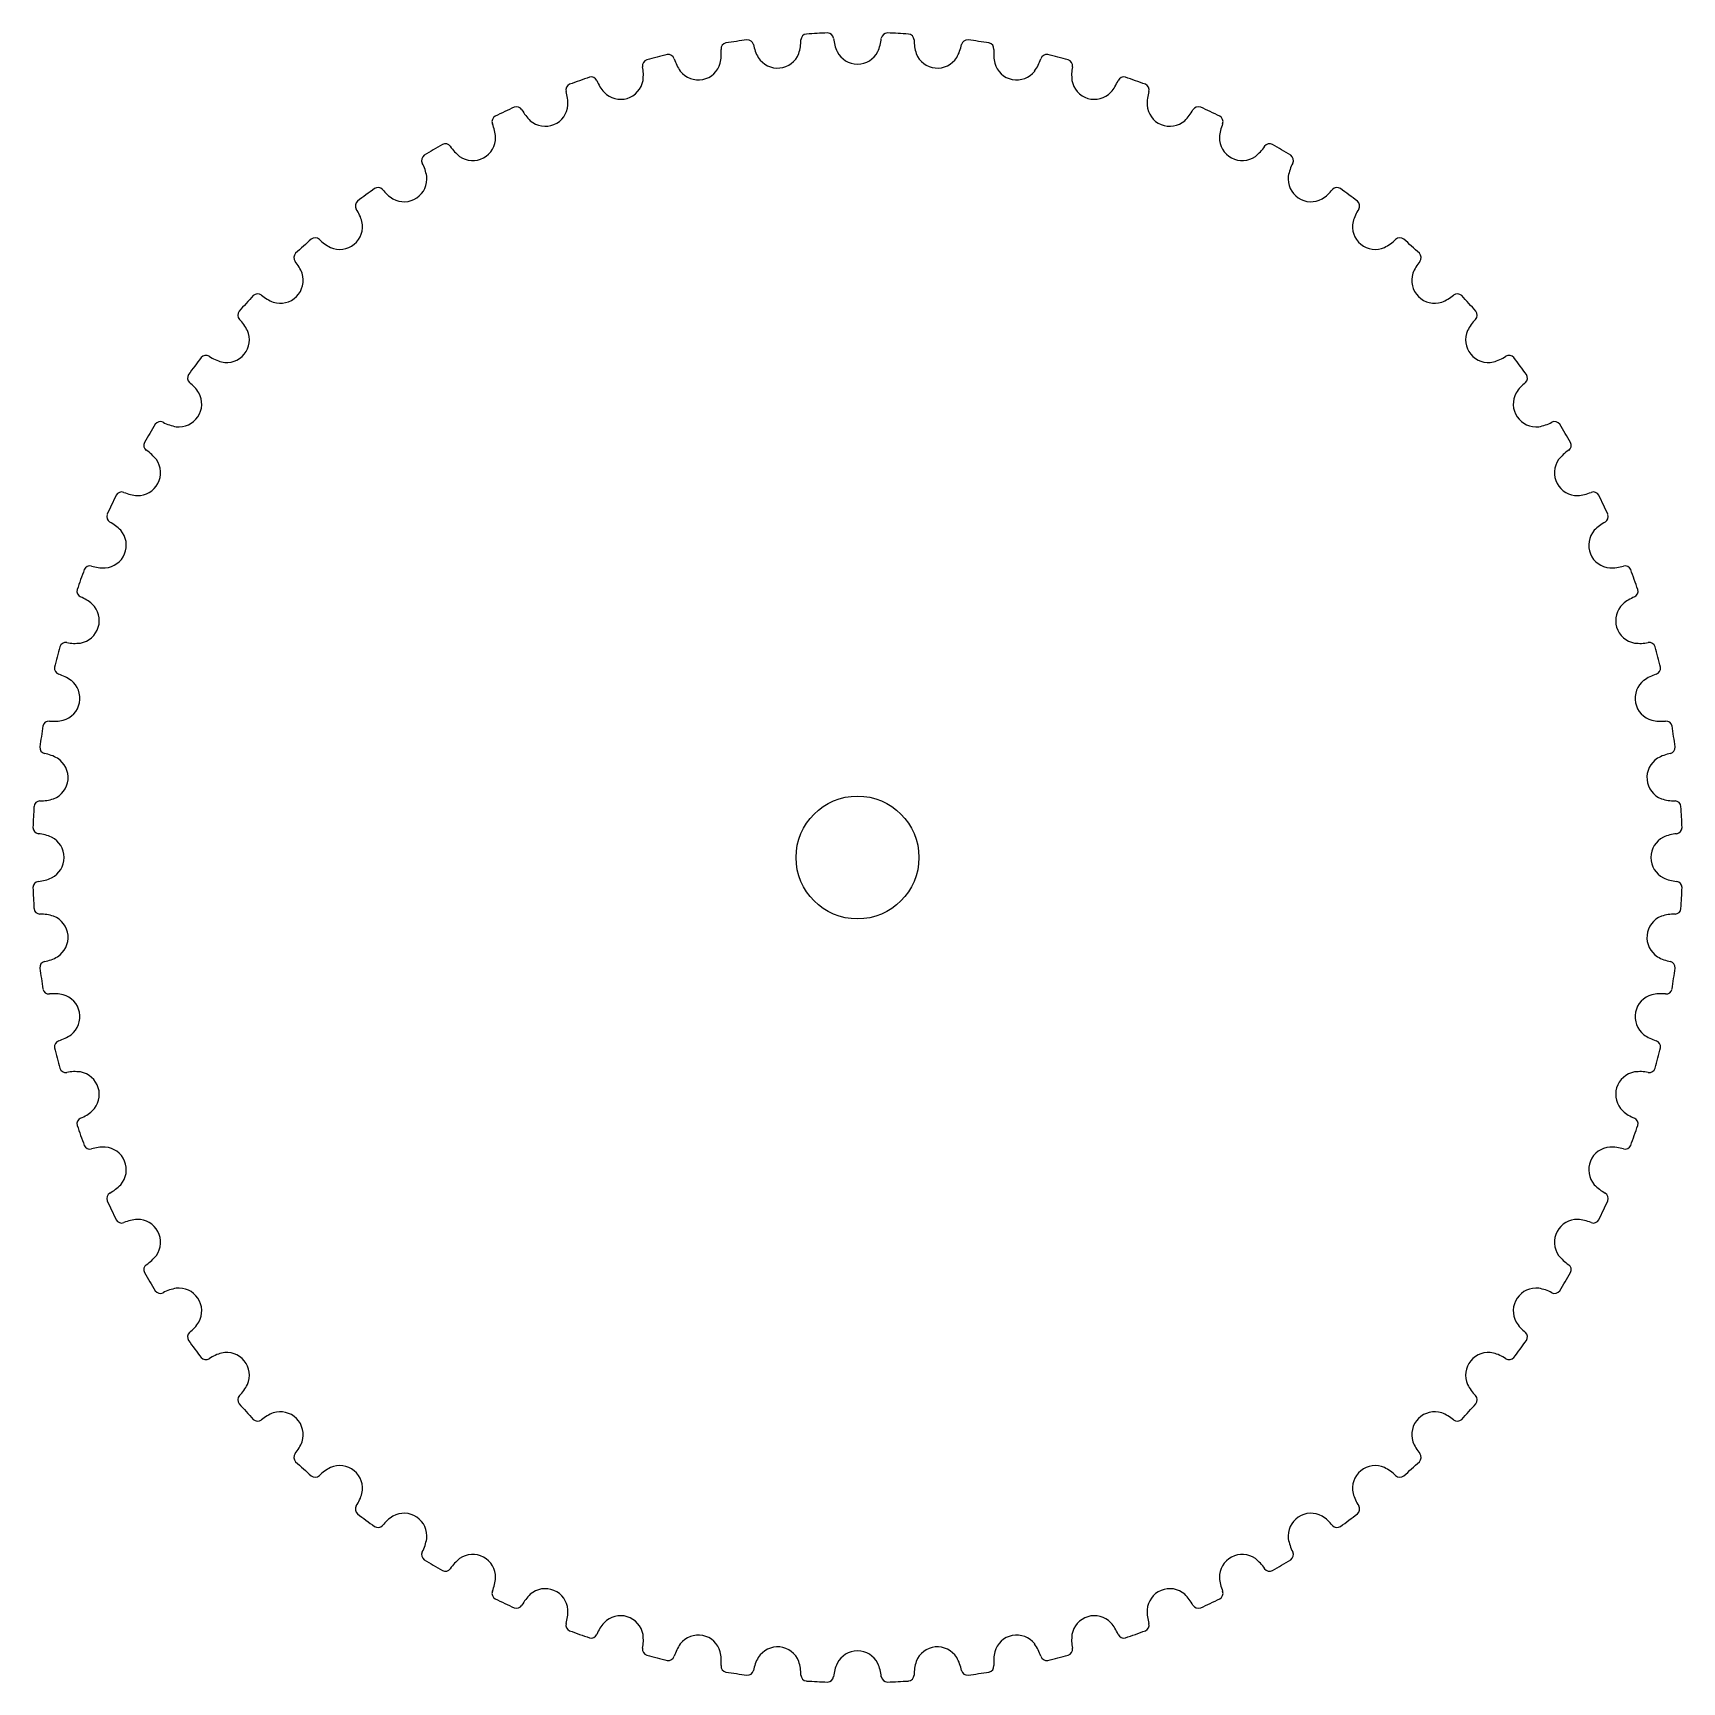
# Model space of a CAD drawing. Header units: millimetres. Extents: x 0.3 to 40.5, y 0.3 to 40.5.
import ezdxf

# ---------------------------------------------------------------- set-up
doc = ezdxf.new("R2010")
doc.units = ezdxf.units.MM

msp = doc.modelspace()

# ---------------------------------------------------------------- linework, layer by layer
msp.add_circle((20.372, 20.372), 1.5)
for centre, radius, start, end in [((17.192, 40.1), 0.15, 101.25, -176.1814), ((20.37, 20.386), 20.118, 97.7034, 99.1716), ((17.688, 40.173), 0.15, 13.0564, 95.625), ((17.991, 40.312), 1, -18.752, 0.5262), ((19.141, 40.316), 0.15, 95.625, 178.1936), ((20.371, 20.386), 20.118, 92.0784, 93.5466), ((19.641, 40.341), 0.15, 7.4314, 90), ((20.786, 40.449), 1, -174.9012, -155.623), ((19.957, 40.449), 1, -24.377, -5.0988), ((21.102, 40.341), 0.15, 90, 172.5686), ((20.373, 20.386), 20.118, 86.4534, 87.9216), ((21.602, 40.316), 0.15, 1.8064, 84.375), ((22.752, 40.312), 1, 179.4738, -161.248), ((23.056, 40.173), 0.15, 84.375, 166.9436), ((20.374, 20.386), 20.118, 80.8284, 82.2966), ((23.551, 40.1), 0.15, -3.8186, 78.75), ((15.274, 39.693), 0.15, 106.875, -170.5564), ((20.368, 20.386), 20.118, 103.3284, 104.7966), ((15.76, 39.815), 0.15, 18.6814, 101.25), ((16.861, 40.144), 1, -163.6512, -144.373), ((16.048, 39.983), 1, -13.127, 6.1512), ((18.816, 40.393), 1, -169.2762, -149.998), ((18.42, 40.189), 0.555, -147.8099, -84.375), ((18.42, 40.189), 0.555, -84.375, -20.9401), ((20.372, 40.285), 0.555, -153.4349, -90), ((20.372, 40.285), 0.555, -90, -26.5651), ((22.324, 40.189), 0.555, -159.0599, -95.625), ((22.324, 40.189), 0.555, -95.625, -32.1901), ((21.927, 40.393), 1, -30.002, -10.7238), ((24.695, 39.983), 1, 173.8488, -166.873), ((23.882, 40.144), 1, -35.627, -16.3488), ((24.984, 39.815), 0.15, 78.75, 161.3186), ((20.375, 20.386), 20.118, 75.2034, 76.6716), ((25.47, 39.693), 0.15, -9.4436, 73.125), ((14.147, 39.464), 1, -7.502, 11.7762), ((16.487, 39.902), 0.555, -142.1849, -78.75), ((16.487, 39.902), 0.555, -78.75, -15.3151), ((24.257, 39.902), 0.555, -164.6849, -101.25), ((24.257, 39.902), 0.555, -101.25, -37.8151), ((26.597, 39.464), 1, 168.2238, -172.498), ((13.405, 39.1), 0.15, 112.5, -164.9314), ((12.306, 38.762), 1, -1.877, 17.4012), ((20.367, 20.385), 20.118, 108.9534, 110.4216), ((13.876, 39.269), 0.15, 24.3064, 106.875), ((14.94, 39.705), 1, -158.0262, -138.748), ((14.591, 39.427), 0.555, -136.5599, -73.125), ((14.591, 39.427), 0.555, -73.125, -9.6901), ((26.152, 39.427), 0.555, -170.3099, -106.875), ((26.152, 39.427), 0.555, -106.875, -43.4401), ((25.803, 39.705), 1, -41.252, -21.9738), ((26.867, 39.269), 0.15, 73.125, 155.6936), ((20.377, 20.385), 20.118, 69.5784, 71.0466), ((27.339, 39.1), 0.15, -15.0686, 67.5), ((28.438, 38.762), 1, 162.5988, -178.123), ((20.366, 20.385), 20.118, 114.5784, 116.0466), ((12.055, 38.541), 0.15, 29.9314, 112.5), ((12.752, 38.769), 0.555, -67.5, -4.0651), ((27.992, 38.769), 0.555, -175.9349, -112.5), ((28.688, 38.541), 0.15, 67.5, 150.0686), ((20.378, 20.385), 20.118, 63.9534, 65.4216), ((11.603, 38.327), 0.15, 118.125, -159.3064), ((10.542, 37.883), 1, 3.748, 23.0262), ((13.071, 39.08), 1, -152.4012, -133.123), ((12.752, 38.769), 0.555, -130.9349, -67.5), ((27.992, 38.769), 0.555, -112.5, -49.0651), ((27.672, 39.08), 1, -46.877, -27.5988), ((30.202, 37.883), 1, 156.9738, 176.252), ((29.141, 38.327), 0.15, -20.6936, 61.875), ((10.985, 37.933), 0.555, -61.875, 1.5599), ((29.759, 37.933), 0.555, 178.4401, -118.125), ((9.885, 37.381), 0.15, 123.75, -153.6814), ((20.364, 20.384), 20.118, 120.2034, 121.6716), ((10.314, 37.639), 0.15, 35.5564, 118.125), ((11.273, 38.274), 1, -146.7762, -127.498), ((10.985, 37.933), 0.555, -125.3099, -61.875), ((29.759, 37.933), 0.555, -118.125, -54.6901), ((29.471, 38.274), 1, -52.502, -33.2238), ((30.429, 37.639), 0.15, 61.875, 144.4436), ((20.379, 20.384), 20.118, 58.3284, 59.7966), ((30.859, 37.381), 0.15, -26.3186, 56.25), ((8.873, 36.835), 1, 9.373, 28.6512), ((31.871, 36.835), 1, 151.3488, 170.627), ((20.363, 20.383), 20.118, 125.8284, 127.2966), ((8.67, 36.57), 0.15, 41.1814, 123.75), ((9.562, 37.296), 1, -141.1512, -121.873), ((9.309, 36.929), 0.555, -56.25, 7.1849), ((31.435, 36.929), 0.555, 172.8151, -123.75), ((31.182, 37.296), 1, -58.127, -38.8488), ((32.073, 36.57), 0.15, 56.25, 138.8186), ((20.38, 20.383), 20.118, 52.7034, 54.1716), ((8.268, 36.271), 0.15, 129.375, -148.0564), ((9.309, 36.929), 0.555, -119.6849, -56.25), ((31.435, 36.929), 0.555, -123.75, -60.3151), ((32.476, 36.271), 0.15, -31.9436, 50.625), ((7.739, 35.765), 0.555, -50.625, 12.8099), ((7.315, 35.629), 1, 14.998, 34.2762), ((33.004, 35.765), 0.555, 167.1901, -129.375), ((33.429, 35.629), 1, 145.7238, 165.002), ((20.362, 20.383), 20.118, 131.4534, 132.9216), ((7.139, 35.345), 0.15, 46.8064, 129.375), ((7.955, 36.155), 1, -135.5262, -116.248), ((32.788, 36.155), 1, -63.752, -44.4738), ((33.605, 35.345), 0.15, 50.625, 133.1936), ((20.382, 20.383), 20.118, 47.0784, 48.5466), ((6.768, 35.009), 0.15, 135, -142.4314), ((7.739, 35.765), 0.555, -114.0599, -50.625), ((33.004, 35.765), 0.555, -129.375, -65.9401), ((33.976, 35.009), 0.15, -37.5686, 45), ((5.882, 34.276), 1, 20.623, 39.9012), ((6.291, 34.452), 0.555, -45, 18.4349), ((34.452, 34.452), 0.555, 161.5651, -135), ((34.862, 34.276), 1, 140.0988, 159.377), ((20.361, 20.382), 20.118, 137.0784, 138.5466), ((5.735, 33.976), 0.15, 52.4314, 135), ((6.468, 34.862), 1, -129.9012, -110.623), ((6.291, 34.452), 0.555, -108.4349, -45), ((34.452, 34.452), 0.555, -135, -71.5651), ((34.276, 34.862), 1, -69.377, -50.0988), ((35.009, 33.976), 0.15, 45, 127.5686), ((20.383, 20.382), 20.118, 41.4534, 42.9216), ((5.399, 33.605), 0.15, 140.625, -136.8064), ((4.589, 32.788), 1, 26.248, 45.5262), ((36.155, 32.788), 1, 134.4738, 153.752), ((35.345, 33.605), 0.15, -43.1936, 39.375), ((4.979, 33.004), 0.555, -39.375, 24.0599), ((35.765, 33.004), 0.555, 155.9401, -140.625), ((4.472, 32.476), 0.15, 58.0564, 140.625), ((5.115, 33.429), 1, -124.2762, -104.998), ((4.979, 33.004), 0.555, -102.8099, -39.375), ((35.765, 33.004), 0.555, -140.625, -77.1901), ((35.629, 33.429), 1, -75.002, -55.7238), ((36.271, 32.476), 0.15, 39.375, 121.9436), ((20.36, 20.38), 20.118, 142.7034, 144.1716), ((20.383, 20.38), 20.118, 35.8284, 37.2966), ((4.174, 32.073), 0.15, 146.25, -131.1814), ((3.448, 31.182), 1, 31.873, 51.1512), ((37.296, 31.182), 1, 128.8488, 148.127), ((36.57, 32.073), 0.15, -48.8186, 33.75), ((3.815, 31.435), 0.555, -33.75, 29.6849), ((36.929, 31.435), 0.555, 150.3151, -146.25), ((3.362, 30.859), 0.15, 63.6814, 146.25), ((3.908, 31.871), 1, -118.6512, -99.373), ((3.815, 31.435), 0.555, -97.1849, -33.75), ((36.929, 31.435), 0.555, -146.25, -82.8151), ((36.835, 31.871), 1, -80.627, -61.3488), ((37.381, 30.859), 0.15, 33.75, 116.3186), ((20.359, 20.379), 20.118, 148.3284, 149.7966), ((20.384, 20.379), 20.118, 30.2034, 31.6716), ((3.105, 30.429), 0.15, 151.875, -125.5564), ((2.47, 29.471), 1, 37.498, 56.7762), ((38.274, 29.471), 1, 123.2238, 142.502), ((37.639, 30.429), 0.15, -54.4436, 28.125), ((2.81, 29.759), 0.555, -28.125, 35.3099), ((37.933, 29.759), 0.555, 144.6901, -151.875), ((2.81, 29.759), 0.555, -91.5599, -28.125), ((37.933, 29.759), 0.555, -151.875, -88.4401), ((20.359, 20.378), 20.118, 153.9534, 155.4216), ((2.416, 29.141), 0.15, 69.3064, 151.875), ((2.861, 30.202), 1, -113.0262, -93.748), ((37.883, 30.202), 1, -86.252, -66.9738), ((38.327, 29.141), 0.15, 28.125, 110.6936), ((20.385, 20.378), 20.118, 24.5784, 26.0466), ((2.202, 28.688), 0.15, 157.5, -119.9314), ((38.541, 28.688), 0.15, -60.0686, 22.5), ((1.664, 27.672), 1, 43.123, 62.4012), ((1.975, 27.992), 0.555, -22.5, 40.9349), ((38.769, 27.992), 0.555, 139.0651, -157.5), ((39.08, 27.672), 1, 117.5988, 136.877), ((1.975, 27.992), 0.555, -85.9349, -22.5), ((38.769, 27.992), 0.555, -157.5, -94.0651), ((20.358, 20.377), 20.118, 159.5784, 161.0466), ((1.643, 27.339), 0.15, 74.9314, 157.5), ((1.981, 28.438), 1, -107.4012, -88.123), ((38.762, 28.438), 1, -91.877, -72.5988), ((39.1, 27.339), 0.15, 22.5, 105.0686), ((20.385, 20.377), 20.118, 18.9534, 20.4216), ((1.475, 26.867), 0.15, 163.125, -114.3064), ((1.039, 25.803), 1, 48.748, 68.0262), ((39.705, 25.803), 1, 111.9738, 131.252), ((39.269, 26.867), 0.15, -65.6936, 16.875), ((1.316, 26.152), 0.555, -16.875, 46.5599), ((39.427, 26.152), 0.555, 133.4401, -163.125), ((1.316, 26.152), 0.555, -80.3099, -16.875), ((39.427, 26.152), 0.555, -163.125, -99.6901), ((20.358, 20.375), 20.118, 165.2034, 166.6716), ((1.051, 25.47), 0.15, 80.5564, 163.125), ((1.279, 26.597), 1, -101.7762, -82.498), ((39.464, 26.597), 1, -97.502, -78.2238), ((39.693, 25.47), 0.15, 16.875, 99.4436), ((20.386, 20.375), 20.118, 13.3284, 14.7966), ((0.929, 24.984), 0.15, 168.75, -108.6814), ((39.815, 24.984), 0.15, -71.3186, 11.25), ((0.599, 23.882), 1, 54.373, 73.6512), ((0.842, 24.257), 0.555, -11.25, 52.1849), ((39.902, 24.257), 0.555, 127.8151, -168.75), ((40.144, 23.882), 1, 106.3488, 125.627), ((0.842, 24.257), 0.555, -74.6849, -11.25), ((39.902, 24.257), 0.555, -168.75, -105.3151), ((20.357, 20.374), 20.118, 170.8284, 172.2966), ((0.644, 23.551), 0.15, 86.1814, 168.75), ((0.761, 24.695), 1, -96.1512, -76.873), ((39.983, 24.695), 1, -103.127, -83.8488), ((40.1, 23.551), 0.15, 11.25, 93.8186), ((20.386, 20.374), 20.118, 7.7034, 9.1716), ((0.57, 23.056), 0.15, 174.375, -103.0564), ((40.173, 23.056), 0.15, -76.9436, 5.625), ((0.351, 21.927), 1, 59.998, 79.2762), ((0.555, 22.324), 0.555, -5.625, 57.8099), ((40.189, 22.324), 0.555, 122.1901, -174.375), ((40.393, 21.927), 1, 100.7238, 120.002), ((0.555, 22.324), 0.555, -69.0599, -5.625), ((40.189, 22.324), 0.555, -174.375, -110.9401), ((0.427, 21.602), 0.15, 91.8064, 174.375), ((0.432, 22.752), 1, -90.5262, -71.248), ((40.312, 22.752), 1, -108.752, -89.4738), ((40.316, 21.602), 0.15, 5.625, 88.1936), ((20.357, 20.373), 20.118, 176.4534, 177.9216), ((20.386, 20.373), 20.118, 2.0784, 3.5466), ((0.403, 21.102), 0.15, -180, -97.4314), ((0.294, 19.957), 1, 65.623, 84.9012), ((40.449, 19.957), 1, 95.0988, 114.377), ((40.341, 21.102), 0.15, -82.5686, 0), ((0.459, 20.372), 0.555, 0, 63.4349), ((40.285, 20.372), 0.555, 116.5651, 180), ((0.459, 20.372), 0.555, -63.4349, 0), ((40.285, 20.372), 0.555, -180, -116.5651), ((0.403, 19.641), 0.15, 97.4314, 180), ((0.294, 20.786), 1, -84.9012, -65.623), ((40.449, 20.786), 1, -114.377, -95.0988), ((40.341, 19.641), 0.15, 0, 82.5686), ((20.357, 20.371), 20.118, -177.9216, -176.4534), ((20.386, 20.371), 20.118, -3.5466, -2.0784), ((0.427, 19.141), 0.15, -174.375, -91.8064), ((0.432, 17.991), 1, 71.248, 90.5262), ((0.555, 18.42), 0.555, 5.625, 69.0599), ((40.189, 18.42), 0.555, 110.9401, 174.375), ((40.312, 17.991), 1, 89.4738, 108.752), ((40.316, 19.141), 0.15, -88.1936, -5.625), ((0.555, 18.42), 0.555, -57.8099, 5.625), ((40.189, 18.42), 0.555, 174.375, -122.1901), ((0.57, 17.688), 0.15, 103.0564, -174.375), ((0.351, 18.816), 1, -79.2762, -59.998), ((40.393, 18.816), 1, -120.002, -100.7238), ((40.173, 17.688), 0.15, -5.625, 76.9436), ((20.357, 20.37), 20.118, -172.2966, -170.8284), ((20.386, 20.37), 20.118, -9.1716, -7.7034), ((0.644, 17.192), 0.15, -168.75, -86.1814), ((0.761, 16.048), 1, 76.873, 96.1512), ((0.842, 16.487), 0.555, 11.25, 74.6849), ((39.902, 16.487), 0.555, 105.3151, 168.75), ((39.983, 16.048), 1, 83.8488, 103.127), ((40.1, 17.192), 0.15, -93.8186, -11.25), ((0.842, 16.487), 0.555, -52.1849, 11.25), ((39.902, 16.487), 0.555, 168.75, -127.8151), ((0.929, 15.76), 0.15, 108.6814, -168.75), ((20.358, 20.368), 20.118, -166.6716, -165.2034), ((0.599, 16.861), 1, -73.6512, -54.373), ((40.144, 16.861), 1, -125.627, -106.3488), ((20.386, 20.368), 20.118, -14.7966, -13.3284), ((39.815, 15.76), 0.15, -11.25, 71.3186), ((1.051, 15.274), 0.15, -163.125, -80.5564), ((1.279, 14.147), 1, 82.498, 101.7762), ((1.316, 14.591), 0.555, 16.875, 80.3099), ((39.427, 14.591), 0.555, 99.6901, 163.125), ((39.464, 14.147), 1, 78.2238, 97.502), ((39.693, 15.274), 0.15, -99.4436, -16.875), ((1.316, 14.591), 0.555, -46.5599, 16.875), ((39.427, 14.591), 0.555, 163.125, -133.4401), ((1.039, 14.94), 1, -68.0262, -48.748), ((39.705, 14.94), 1, -131.252, -111.9738), ((1.475, 13.876), 0.15, 114.3064, -163.125), ((20.358, 20.367), 20.118, -161.0466, -159.5784), ((20.385, 20.367), 20.118, -20.4216, -18.9534), ((39.269, 13.876), 0.15, -16.875, 65.6936), ((1.643, 13.405), 0.15, -157.5, -74.9314), ((1.981, 12.306), 1, 88.123, 107.4012), ((1.975, 12.752), 0.555, 22.5, 85.9349), ((38.769, 12.752), 0.555, 94.0651, 157.5), ((38.762, 12.306), 1, 72.5988, 91.877), ((39.1, 13.405), 0.15, -105.0686, -22.5), ((1.975, 12.752), 0.555, -40.9349, 22.5), ((38.769, 12.752), 0.555, 157.5, -139.0651), ((2.202, 12.055), 0.15, 119.9314, -157.5), ((1.664, 13.071), 1, -62.4012, -43.123), ((39.08, 13.071), 1, -136.877, -117.5988), ((38.541, 12.055), 0.15, -22.5, 60.0686), ((20.359, 20.366), 20.118, -155.4216, -153.9534), ((20.385, 20.366), 20.118, -26.0466, -24.5784), ((2.416, 11.603), 0.15, -151.875, -69.3064), ((2.861, 10.542), 1, 93.748, 113.0262), ((2.81, 10.985), 0.555, 28.125, 91.5599), ((37.933, 10.985), 0.555, 88.4401, 151.875), ((37.883, 10.542), 1, 66.9738, 86.252), ((38.327, 11.603), 0.15, -110.6936, -28.125), ((2.81, 10.985), 0.555, -35.3099, 28.125), ((37.933, 10.985), 0.555, 151.875, -144.6901), ((2.47, 11.273), 1, -56.7762, -37.498), ((38.274, 11.273), 1, -142.502, -123.2238), ((3.105, 10.314), 0.15, 125.5564, -151.875), ((20.359, 20.364), 20.118, -149.7966, -148.3284), ((20.384, 20.364), 20.118, -31.6716, -30.2034), ((37.639, 10.314), 0.15, -28.125, 54.4436), ((3.362, 9.885), 0.15, -146.25, -63.6814), ((3.908, 8.873), 1, 99.373, 118.6512), ((3.815, 9.309), 0.555, 33.75, 97.1849), ((36.929, 9.309), 0.555, 82.8151, 146.25), ((36.835, 8.873), 1, 61.3488, 80.627), ((37.381, 9.885), 0.15, -116.3186, -33.75), ((3.815, 9.309), 0.555, -29.6849, 33.75), ((36.929, 9.309), 0.555, 146.25, -150.3151), ((3.448, 9.562), 1, -51.1512, -31.873), ((37.296, 9.562), 1, -148.127, -128.8488), ((4.174, 8.67), 0.15, 131.1814, -146.25), ((20.36, 20.363), 20.118, -144.1716, -142.7034), ((20.383, 20.363), 20.118, -37.2966, -35.8284), ((36.57, 8.67), 0.15, -33.75, 48.8186), ((4.472, 8.268), 0.15, -140.625, -58.0564), ((5.115, 7.315), 1, 104.998, 124.2762), ((4.979, 7.739), 0.555, 39.375, 102.8099), ((4.979, 7.739), 0.555, -24.0599, 39.375), ((35.765, 7.739), 0.555, 140.625, -155.9401), ((35.765, 7.739), 0.555, 77.1901, 140.625), ((35.629, 7.315), 1, 55.7238, 75.002), ((36.271, 8.268), 0.15, -121.9436, -39.375), ((4.589, 7.955), 1, -45.5262, -26.248), ((36.155, 7.955), 1, -153.752, -134.4738), ((5.399, 7.139), 0.15, 136.8064, -140.625), ((20.361, 20.362), 20.118, -138.5466, -137.0784), ((6.291, 6.291), 0.555, 45, 108.4349), ((34.452, 6.291), 0.555, 71.5651, 135), ((20.383, 20.362), 20.118, -42.9216, -41.4534), ((35.345, 7.139), 0.15, -39.375, 43.1936), ((5.735, 6.768), 0.15, -135, -52.4314), ((6.468, 5.882), 1, 110.623, 129.9012), ((6.291, 6.291), 0.555, -18.4349, 45), ((34.452, 6.291), 0.555, 135, -161.5651), ((34.276, 5.882), 1, 50.0988, 69.377), ((35.009, 6.768), 0.15, -127.5686, -45), ((5.882, 6.468), 1, -39.9012, -20.623), ((34.862, 6.468), 1, -159.377, -140.0988), ((6.768, 5.735), 0.15, 142.4314, -135), ((33.976, 5.735), 0.15, -45, 37.5686), ((20.362, 20.361), 20.118, -132.9216, -131.4534), ((7.139, 5.399), 0.15, -129.375, -46.8064), ((7.955, 4.589), 1, 116.248, 135.5262), ((7.739, 4.979), 0.555, 50.625, 114.0599), ((7.739, 4.979), 0.555, -12.8099, 50.625), ((33.004, 4.979), 0.555, 129.375, -167.1901), ((33.004, 4.979), 0.555, 65.9401, 129.375), ((32.788, 4.589), 1, 44.4738, 63.752), ((33.605, 5.399), 0.15, -133.1936, -50.625), ((20.382, 20.361), 20.118, -48.5466, -47.0784), ((7.315, 5.115), 1, -34.2762, -14.998), ((33.429, 5.115), 1, -165.002, -145.7238), ((8.268, 4.472), 0.15, 148.0564, -129.375), ((32.476, 4.472), 0.15, -50.625, 31.9436), ((20.363, 20.36), 20.118, -127.2966, -125.8284), ((8.67, 4.174), 0.15, -123.75, -41.1814), ((9.562, 3.448), 1, 121.873, 141.1512), ((9.309, 3.815), 0.555, 56.25, 119.6849), ((9.309, 3.815), 0.555, -7.1849, 56.25), ((31.435, 3.815), 0.555, 123.75, -172.8151), ((31.435, 3.815), 0.555, 60.3151, 123.75), ((31.182, 3.448), 1, 38.8488, 58.127), ((32.073, 4.174), 0.15, -138.8186, -56.25), ((20.38, 20.36), 20.118, -54.1716, -52.7034), ((8.873, 3.908), 1, -28.6512, -9.373), ((31.871, 3.908), 1, -170.627, -151.3488), ((9.885, 3.362), 0.15, 153.6814, -123.75), ((20.364, 20.359), 20.118, -121.6716, -120.2034), ((11.273, 2.47), 1, 127.498, 146.7762), ((10.985, 2.81), 0.555, 61.875, 125.3099), ((10.985, 2.81), 0.555, -1.5599, 61.875), ((29.759, 2.81), 0.555, 118.125, -178.4401), ((29.759, 2.81), 0.555, 54.6901, 118.125), ((29.471, 2.47), 1, 33.2238, 52.502), ((20.379, 20.359), 20.118, -59.7966, -58.3284), ((30.859, 3.362), 0.15, -56.25, 26.3186), ((10.314, 3.105), 0.15, -118.125, -35.5564), ((30.429, 3.105), 0.15, -144.4436, -61.875), ((11.603, 2.416), 0.15, 159.3064, -118.125), ((10.542, 2.861), 1, -23.0262, -3.748), ((12.752, 1.975), 0.555, 67.5, 130.9349), ((12.752, 1.975), 0.555, 4.0651, 67.5), ((27.992, 1.975), 0.555, 112.5, 175.9349), ((27.992, 1.975), 0.555, 49.0651, 112.5), ((30.202, 2.861), 1, -176.252, -156.9738), ((29.141, 2.416), 0.15, -61.875, 20.6936), ((20.366, 20.359), 20.118, -116.0466, -114.5784), ((12.055, 2.202), 0.15, -112.5, -29.9314), ((13.071, 1.664), 1, 133.123, 152.4012), ((12.306, 1.981), 1, -17.4012, 1.877), ((28.438, 1.981), 1, 178.123, -162.5988), ((27.672, 1.664), 1, 27.5988, 46.877), ((28.688, 2.202), 0.15, -150.0686, -67.5), ((20.378, 20.359), 20.118, -65.4216, -63.9534), ((13.405, 1.643), 0.15, 164.9314, -112.5), ((14.94, 1.039), 1, 138.748, 158.0262), ((14.591, 1.316), 0.555, 73.125, 136.5599), ((14.591, 1.316), 0.555, 9.6901, 73.125), ((26.152, 1.316), 0.555, 106.875, 170.3099), ((26.152, 1.316), 0.555, 43.4401, 106.875), ((25.803, 1.039), 1, 21.9738, 41.252), ((27.339, 1.643), 0.15, -67.5, 15.0686), ((20.367, 20.358), 20.118, -110.4216, -108.9534), ((13.876, 1.475), 0.15, -106.875, -24.3064), ((14.147, 1.279), 1, -11.7762, 7.502), ((16.487, 0.842), 0.555, 78.75, 142.1849), ((16.487, 0.842), 0.555, 15.3151, 78.75), ((24.257, 0.842), 0.555, 101.25, 164.6849), ((24.257, 0.842), 0.555, 37.8151, 101.25), ((26.597, 1.279), 1, 172.498, -168.2238), ((26.867, 1.475), 0.15, -155.6936, -73.125), ((20.377, 20.358), 20.118, -71.0466, -69.5784), ((15.274, 1.051), 0.15, 170.5564, -106.875), ((20.368, 20.358), 20.118, -104.7966, -103.3284), ((15.76, 0.929), 0.15, -101.25, -18.6814), ((16.861, 0.599), 1, 144.373, 163.6512), ((16.048, 0.761), 1, -6.1512, 13.127), ((18.816, 0.351), 1, 149.998, 169.2762), ((18.42, 0.555), 0.555, 84.375, 147.8099), ((18.42, 0.555), 0.555, 20.9401, 84.375), ((20.372, 0.459), 0.555, 90, 153.4349), ((20.372, 0.459), 0.555, 26.5651, 90), ((22.324, 0.555), 0.555, 95.625, 159.0599), ((22.324, 0.555), 0.555, 32.1901, 95.625), ((21.927, 0.351), 1, 10.7238, 30.002), ((24.695, 0.761), 1, 166.873, -173.8488), ((23.882, 0.599), 1, 16.3488, 35.627), ((24.984, 0.929), 0.15, -161.3186, -78.75), ((20.375, 20.358), 20.118, -76.6716, -75.2034), ((25.47, 1.051), 0.15, -73.125, 9.4436), ((17.192, 0.644), 0.15, 176.1814, -101.25), ((20.37, 20.357), 20.118, -99.1716, -97.7034), ((17.688, 0.57), 0.15, -95.625, -13.0564), ((17.991, 0.432), 1, -0.5262, 18.752), ((19.141, 0.427), 0.15, -178.1936, -95.625), ((20.786, 0.294), 1, 155.623, 174.9012), ((19.957, 0.294), 1, 5.0988, 24.377), ((21.602, 0.427), 0.15, -84.375, -1.8064), ((22.752, 0.432), 1, 161.248, -179.4738), ((23.056, 0.57), 0.15, -166.9436, -84.375), ((20.374, 20.357), 20.118, -82.2966, -80.8284), ((23.551, 0.644), 0.15, -78.75, 3.8186), ((20.371, 20.357), 20.118, -93.5466, -92.0784), ((19.641, 0.403), 0.15, -90, -7.4314), ((21.102, 0.403), 0.15, -172.5686, -90), ((20.373, 20.357), 20.118, -87.9216, -86.4534)]:
    msp.add_arc(centre, radius, start, end)

doc.saveas('drawing.dxf')
